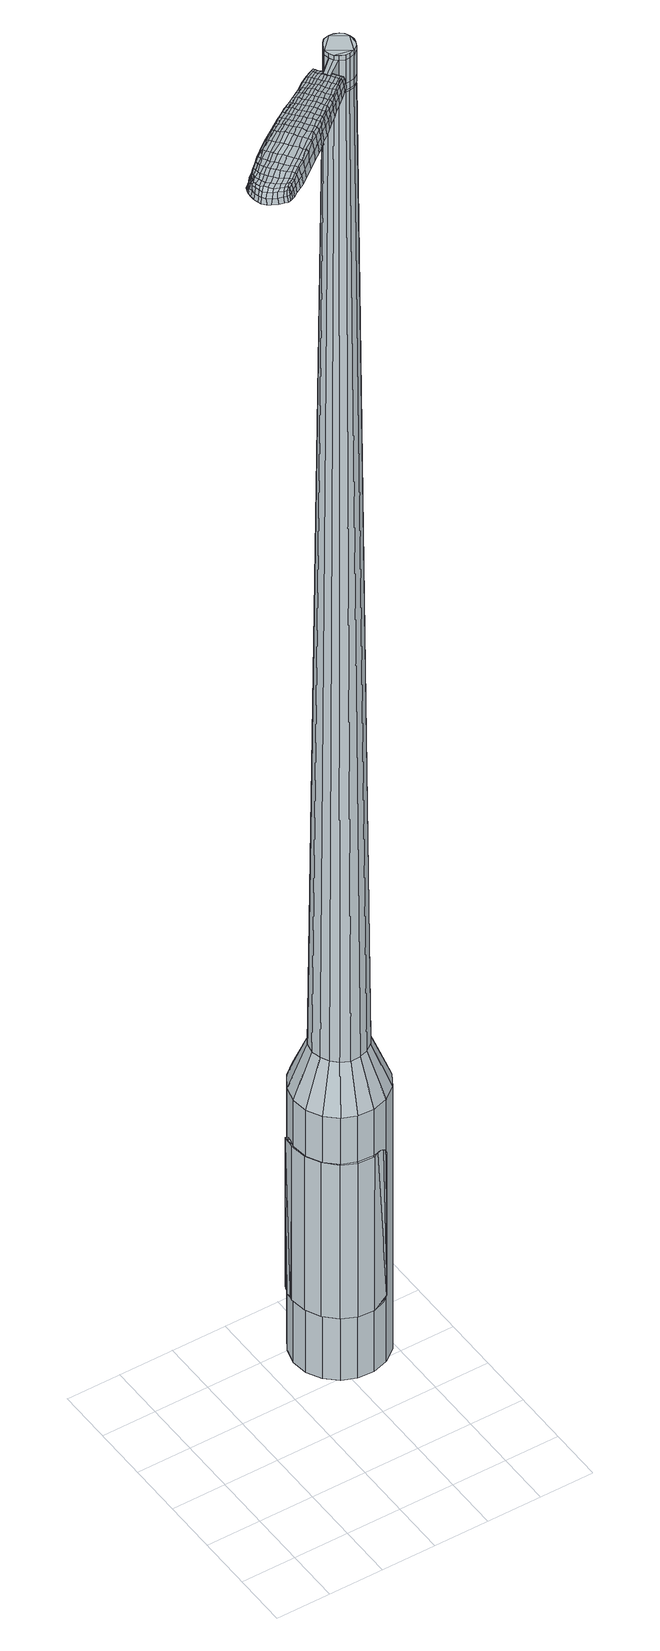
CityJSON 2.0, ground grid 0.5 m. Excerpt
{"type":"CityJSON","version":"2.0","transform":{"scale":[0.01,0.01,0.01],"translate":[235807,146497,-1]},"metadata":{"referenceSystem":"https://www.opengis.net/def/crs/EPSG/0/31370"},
"CityObjects":{
"object1":{"type":"GenericCityObject","attributes":{"cluster":724,"mean_distance_to_centroid":0.0999,"new_centroid_x":235808.65,"new_centroid_y":146498.86,"mean_distance_to_camera":9.65,"H1":9.58,"H2":8.77,"Z_final":115.03,"cluster2":-1,"proj_x":235805.09,"proj_y":146494.18,"id_line":33493,"bearing_l":307.25,"distance":5.88,"orientation":"right","G_obj":217.25},"geometry":[{"type":"MultiSurface","lod":"2","boundaries":[[[0,1,2,3]],[[1,4,5,2]],[[4,6,7,5]],[[6,8,9,7]],[[8,10,11,9]],[[10,12,13,11]],[[12,14,15,13]],[[14,16,17,15]],[[16,18,19,17]],[[18,20,21,19]],[[20,22,23,21]],[[22,24,25,23]],[[24,26,27,25]],[[26,28,29,27]],[[28,30,31,29]],[[30,32,33,31]],[[32,34,35,33]],[[34,0,3,35]],[[36,37,38,39]],[[38,40,41,42]],[[41,43,42]],[[42,44,45,46]],[[45,47,46]],[[46,48,49,50]],[[49,51,50]],[[42,46,50,38]],[[50,52,39,38]],[[53,36,39]],[[2,5,7,35]],[[7,9,11,15]],[[11,13,15]],[[15,17,19,23]],[[19,21,23]],[[23,25,27,31]],[[27,29,31]],[[15,23,31,7]],[[31,33,35,7]],[[3,2,35]],[[1,0,54,55]],[[0,34,56,54]],[[34,32,57,56]],[[32,30,58,57]],[[30,28,59,58]],[[28,26,60,59]],[[26,24,61,60]],[[24,22,62,61]],[[22,20,63,62]],[[20,18,64,63]],[[18,16,65,64]],[[16,14,66,65]],[[14,12,67,66]],[[12,10,68,67]],[[10,8,69,68]],[[8,6,70,69]],[[6,4,71,70]],[[4,1,55,71]],[[55,54,72,73]],[[54,56,74,72]],[[56,57,75,74]],[[57,58,76,75]],[[58,59,77,76]],[[59,60,78,77]],[[60,61,79,78]],[[61,62,80,79]],[[62,63,81,80]],[[63,64,82,81]],[[64,65,83,82]],[[65,66,84,83]],[[66,67,85,84]],[[67,68,86,85]],[[68,69,87,86]],[[69,70,88,87]],[[70,71,89,88]],[[71,55,73,89]],[[72,90,91,73]],[[92,93,90,72]],[[75,94,93,92]],[[76,95,94,75]],[[77,96,95,76]],[[97,98,96,77]],[[99,100,98,97]],[[101,102,100,99]],[[81,103,102,101]],[[82,104,103,81]],[[83,105,104,82]],[[106,107,105,83]],[[85,108,107,106]],[[109,110,108,85]],[[87,111,110,109]],[[112,113,111,87]],[[114,115,113,112]],[[73,91,115,114]],[[116,117,118,119]],[[120,116,119,121]],[[122,120,121,123]],[[124,122,123,125]],[[126,124,125,127]],[[128,126,127,129]],[[130,128,129,131]],[[132,130,131,133]],[[134,132,133,135]],[[136,134,135,137]],[[138,136,137,139]],[[140,138,139,141]],[[142,140,141,143]],[[144,142,143,145]],[[146,144,145,147]],[[148,146,147,149]],[[74,92,72]],[[74,75,92]],[[78,97,77]],[[78,79,99,97]],[[79,80,101,99]],[[80,81,101]],[[84,106,83]],[[84,85,106]],[[86,109,85]],[[86,87,109]],[[88,112,87]],[[88,89,114,112]],[[89,73,114]],[[150,115,91]],[[150,151,113,115]],[[151,111,113]],[[152,110,111]],[[152,108,110]],[[153,107,108]],[[153,105,107]],[[154,102,103]],[[154,155,100,102]],[[155,156,98,100]],[[156,96,98]],[[157,93,94]],[[157,90,93]],[[39,52,148,158]],[[91,90,159,149]],[[53,39,158,117]],[[90,157,118,159]],[[36,53,117,116]],[[157,94,119,118]],[[37,36,116,120]],[[94,95,121,119]],[[38,37,120,122]],[[95,96,123,121]],[[40,38,122,124]],[[96,156,125,123]],[[41,40,124,126]],[[156,155,127,125]],[[43,41,126,128]],[[155,154,129,127]],[[42,43,128,130]],[[154,103,131,129]],[[44,42,130,132]],[[103,104,133,131]],[[45,44,132,134]],[[104,105,135,133]],[[47,45,134,136]],[[105,153,137,135]],[[46,47,136,138]],[[153,108,139,137]],[[48,46,138,140]],[[108,152,141,139]],[[49,48,140,142]],[[152,111,143,141]],[[51,49,142,144]],[[111,151,145,143]],[[50,51,144,146]],[[151,150,147,145]],[[52,50,146,148]],[[150,91,149,147]],[[148,149,160,161]],[[149,159,162,160]],[[159,118,163,162]],[[118,117,164,163]],[[117,158,165,164]],[[158,148,161,165]],[[166,167,168,169]],[[170,166,169,171]],[[166,170,172,173]],[[167,166,173,174]],[[175,176,177,178]],[[179,175,178,180]],[[175,179,181,182]],[[176,175,182,183]],[[184,185,186,187]],[[188,184,187,189]],[[184,188,190,191]],[[185,184,191,192]],[[193,194,195,196]],[[197,193,196,198]],[[193,197,199,200]],[[194,193,200,201]],[[202,203,204,205]],[[206,202,205,207]],[[202,206,208,209]],[[203,202,209,210]],[[211,212,213,214]],[[215,211,214,216]],[[211,215,217,218]],[[212,211,218,219]],[[220,221,222,223]],[[212,220,223,213]],[[220,212,219,224]],[[221,220,224,225]],[[226,227,228,229]],[[221,226,229,222]],[[226,221,225,230]],[[227,226,230,231]],[[232,170,171,233]],[[227,232,233,228]],[[232,227,231,234]],[[170,232,234,172]],[[235,236,237,238]],[[239,235,238,240]],[[235,239,241,242]],[[236,235,242,243]],[[244,245,246,247]],[[236,244,247,237]],[[244,236,243,248]],[[245,244,248,249]],[[250,251,252,253]],[[245,250,253,246]],[[250,245,249,254]],[[251,250,254,255]],[[256,257,258,259]],[[251,256,259,252]],[[256,251,255,260]],[[257,256,260,261]],[[262,167,174,263]],[[257,262,263,258]],[[262,257,261,264]],[[167,262,264,168]],[[265,266,267,268]],[[269,265,268,270]],[[265,269,271,272]],[[266,265,272,273]],[[274,275,276,277]],[[266,274,277,267]],[[274,266,273,278]],[[275,274,278,279]],[[280,281,282,283]],[[275,280,283,276]],[[280,275,279,284]],[[281,280,284,285]],[[286,179,180,287]],[[281,286,287,282]],[[286,281,285,288]],[[179,286,288,181]],[[289,290,291,292]],[[293,289,292,294]],[[289,293,295,296]],[[290,289,296,297]],[[298,299,300,301]],[[290,298,301,291]],[[298,290,297,302]],[[299,298,302,303]],[[304,305,306,307]],[[299,304,307,300]],[[304,299,303,308]],[[305,304,308,309]],[[310,311,312,313]],[[305,310,313,306]],[[310,305,309,314]],[[311,310,314,315]],[[316,176,183,317]],[[311,316,317,312]],[[316,311,315,318]],[[176,316,318,177]],[[319,205,204,320]],[[321,319,320,322]],[[319,321,323,324]],[[205,319,324,207]],[[325,321,322,326]],[[327,325,326,328]],[[325,327,329,330]],[[321,325,330,323]],[[331,327,328,332]],[[333,331,332,334]],[[331,333,335,336]],[[327,331,336,329]],[[337,333,334,338]],[[339,337,338,340]],[[337,339,341,342]],[[333,337,342,335]],[[343,339,340,344]],[[194,343,344,195]],[[343,194,201,345]],[[339,343,345,341]],[[346,347,192,191]],[[348,346,191,190]],[[346,348,349,350]],[[347,346,350,351]],[[352,353,351,350]],[[354,352,350,349]],[[352,354,355,356]],[[353,352,356,357]],[[358,359,357,356]],[[360,358,356,355]],[[358,360,361,362]],[[359,358,362,363]],[[364,365,363,362]],[[366,364,362,361]],[[364,366,199,197]],[[365,364,197,198]],[[367,368,369,370]],[[269,367,370,271]],[[367,269,270,371]],[[368,367,371,372]],[[373,188,189,374]],[[368,373,374,369]],[[373,368,372,375]],[[188,373,375,190]],[[376,377,378,379]],[[215,376,379,217]],[[376,215,216,380]],[[377,376,380,381]],[[382,383,384,385]],[[377,382,385,378]],[[382,377,381,386]],[[383,382,386,387]],[[388,185,192,389]],[[383,388,389,384]],[[388,383,387,390]],[[185,388,390,186]],[[391,392,393,394]],[[173,391,394,174]],[[391,173,172,395]],[[392,391,395,396]],[[397,398,399,400]],[[392,397,400,393]],[[397,392,396,401]],[[398,397,401,402]],[[403,196,195,404]],[[398,403,404,399]],[[403,398,402,405]],[[196,403,405,198]],[[406,407,408,409]],[[178,406,409,180]],[[406,178,177,410]],[[407,406,410,411]],[[412,200,199,413]],[[407,412,413,408]],[[412,407,411,414]],[[200,412,414,201]],[[415,416,417,418]],[[293,415,418,295]],[[415,293,294,419]],[[416,415,419,420]],[[421,206,207,422]],[[416,421,422,417]],[[421,416,420,423]],[[206,421,423,208]],[[424,425,426,427]],[[239,424,427,241]],[[424,239,240,428]],[[425,424,428,429]],[[430,431,432,433]],[[425,430,433,426]],[[430,425,429,434]],[[431,430,434,435]],[[436,203,210,437]],[[431,436,437,432]],[[436,431,435,438]],[[203,436,438,204]],[[439,440,429,428]],[[238,439,428,240]],[[439,238,237,441]],[[440,439,441,442]],[[443,444,435,434]],[[440,443,434,429]],[[443,440,442,445]],[[444,443,445,446]],[[447,320,204,438]],[[444,447,438,435]],[[447,444,446,448]],[[320,447,448,322]],[[449,450,451,452]],[[296,449,452,297]],[[449,296,295,418]],[[450,449,418,417]],[[453,324,323,454]],[[450,453,454,451]],[[453,450,417,422]],[[324,453,422,207]],[[455,456,442,441]],[[247,455,441,237]],[[455,247,246,457]],[[456,455,457,458]],[[459,460,446,445]],[[456,459,445,442]],[[459,456,458,461]],[[460,459,461,462]],[[463,326,322,448]],[[460,463,448,446]],[[463,460,462,464]],[[326,463,464,328]],[[465,466,467,468]],[[302,465,468,303]],[[465,302,297,452]],[[466,465,452,451]],[[469,330,329,470]],[[466,469,470,467]],[[469,466,451,454]],[[330,469,454,323]],[[471,472,458,457]],[[253,471,457,246]],[[471,253,252,473]],[[472,471,473,474]],[[475,476,462,461]],[[472,475,461,458]],[[475,472,474,477]],[[476,475,477,478]],[[479,332,328,464]],[[476,479,464,462]],[[479,476,478,480]],[[332,479,480,334]],[[481,482,483,484]],[[308,481,484,309]],[[481,308,303,468]],[[482,481,468,467]],[[485,336,335,486]],[[482,485,486,483]],[[485,482,467,470]],[[336,485,470,329]],[[487,488,474,473]],[[259,487,473,252]],[[487,259,258,489]],[[488,487,489,490]],[[491,492,478,477]],[[488,491,477,474]],[[491,488,490,493]],[[492,491,493,494]],[[495,338,334,480]],[[492,495,480,478]],[[495,492,494,496]],[[338,495,496,340]],[[497,498,499,500]],[[314,497,500,315]],[[497,314,309,484]],[[498,497,484,483]],[[501,342,341,502]],[[498,501,502,499]],[[501,498,483,486]],[[342,501,486,335]],[[503,504,490,489]],[[263,503,489,258]],[[503,263,174,394]],[[504,503,394,393]],[[505,506,494,493]],[[504,505,493,490]],[[505,504,393,400]],[[506,505,400,399]],[[507,344,340,496]],[[506,507,496,494]],[[507,506,399,404]],[[344,507,404,195]],[[508,509,411,410]],[[318,508,410,177]],[[508,318,315,500]],[[509,508,500,499]],[[510,345,201,414]],[[509,510,414,411]],[[510,509,499,502]],[[345,510,502,341]],[[511,512,372,371]],[[268,511,371,270]],[[511,268,267,513]],[[512,511,513,514]],[[515,348,190,375]],[[512,515,375,372]],[[515,512,514,516]],[[348,515,516,349]],[[517,518,519,520]],[[218,517,520,219]],[[517,218,217,379]],[[518,517,379,378]],[[521,522,523,524]],[[518,521,524,519]],[[521,518,378,385]],[[522,521,385,384]],[[525,347,351,526]],[[522,525,526,523]],[[525,522,384,389]],[[347,525,389,192]],[[527,528,514,513]],[[277,527,513,267]],[[527,277,276,529]],[[528,527,529,530]],[[531,354,349,516]],[[528,531,516,514]],[[531,528,530,532]],[[354,531,532,355]],[[533,534,535,536]],[[224,533,536,225]],[[533,224,219,520]],[[534,533,520,519]],[[537,538,539,540]],[[534,537,540,535]],[[537,534,519,524]],[[538,537,524,523]],[[541,353,357,542]],[[538,541,542,539]],[[541,538,523,526]],[[353,541,526,351]],[[543,544,530,529]],[[283,543,529,276]],[[543,283,282,545]],[[544,543,545,546]],[[547,360,355,532]],[[544,547,532,530]],[[547,544,546,548]],[[360,547,548,361]],[[549,550,551,552]],[[230,549,552,231]],[[549,230,225,536]],[[550,549,536,535]],[[553,554,555,556]],[[550,553,556,551]],[[553,550,535,540]],[[554,553,540,539]],[[557,359,363,558]],[[554,557,558,555]],[[557,554,539,542]],[[359,557,542,357]],[[559,560,546,545]],[[287,559,545,282]],[[559,287,180,409]],[[560,559,409,408]],[[561,366,361,548]],[[560,561,548,546]],[[561,560,408,413]],[[366,561,413,199]],[[562,563,396,395]],[[234,562,395,172]],[[562,234,231,552]],[[563,562,552,551]],[[564,565,402,401]],[[563,564,401,396]],[[564,563,551,556]],[[565,564,556,555]],[[566,365,198,405]],[[565,566,405,402]],[[566,565,555,558]],[[365,566,558,363]],[[567,568,569,570]],[[570,569,571,572]],[[573,571,569,574]],[[574,569,568,575]],[[576,577,578,579]],[[579,578,580,581]],[[582,580,578,583]],[[583,578,577,584]],[[585,586,587,588]],[[588,587,589,590]],[[591,589,587,592]],[[592,587,586,593]],[[594,595,596,597]],[[597,596,598,599]],[[600,598,596,601]],[[601,596,595,602]],[[603,604,605,606]],[[606,605,607,608]],[[609,607,605,610]],[[610,605,604,611]],[[612,613,614,615]],[[615,614,616,617]],[[618,616,614,619]],[[619,614,613,620]],[[621,622,623,624]],[[624,623,613,612]],[[620,613,623,625]],[[625,623,622,626]],[[627,628,629,630]],[[630,629,622,621]],[[626,622,629,631]],[[631,629,628,632]],[[572,571,633,634]],[[634,633,628,627]],[[632,628,633,635]],[[635,633,571,573]],[[636,637,638,639]],[[639,638,640,641]],[[642,640,638,643]],[[643,638,637,644]],[[645,646,647,648]],[[648,647,637,636]],[[644,637,647,649]],[[649,647,646,650]],[[651,652,653,654]],[[654,653,646,645]],[[650,646,653,655]],[[655,653,652,656]],[[657,658,659,660]],[[660,659,652,651]],[[656,652,659,661]],[[661,659,658,662]],[[575,568,663,664]],[[664,663,658,657]],[[662,658,663,665]],[[665,663,568,567]],[[666,667,668,669]],[[669,668,670,671]],[[672,670,668,673]],[[673,668,667,674]],[[675,676,677,678]],[[678,677,667,666]],[[674,667,677,679]],[[679,677,676,680]],[[681,682,683,684]],[[684,683,676,675]],[[680,676,683,685]],[[685,683,682,686]],[[581,580,687,688]],[[688,687,682,681]],[[686,682,687,689]],[[689,687,580,582]],[[690,691,692,693]],[[693,692,694,695]],[[696,694,692,697]],[[697,692,691,698]],[[699,700,701,702]],[[702,701,691,690]],[[698,691,701,703]],[[703,701,700,704]],[[705,706,707,708]],[[708,707,700,699]],[[704,700,707,709]],[[709,707,706,710]],[[711,712,713,714]],[[714,713,706,705]],[[710,706,713,715]],[[715,713,712,716]],[[584,577,717,718]],[[718,717,712,711]],[[716,712,717,719]],[[719,717,577,576]],[[603,606,720,721]],[[721,720,722,723]],[[724,722,720,725]],[[725,720,606,608]],[[723,722,726,727]],[[727,726,728,729]],[[730,728,726,731]],[[731,726,722,724]],[[729,728,732,733]],[[733,732,734,735]],[[736,734,732,737]],[[737,732,728,730]],[[735,734,738,739]],[[739,738,740,741]],[[742,740,738,743]],[[743,738,734,736]],[[741,740,744,745]],[[745,744,595,594]],[[602,595,744,746]],[[746,744,740,742]],[[593,747,748,592]],[[592,748,749,591]],[[750,749,748,751]],[[751,748,747,752]],[[752,753,754,751]],[[751,754,755,750]],[[756,755,754,757]],[[757,754,753,758]],[[758,759,760,757]],[[757,760,761,756]],[[762,761,760,763]],[[763,760,759,764]],[[764,765,766,763]],[[763,766,767,762]],[[600,767,766,598]],[[598,766,765,599]],[[768,769,770,771]],[[771,770,670,672]],[[671,670,770,772]],[[772,770,769,773]],[[590,589,774,775]],[[775,774,769,768]],[[773,769,774,776]],[[776,774,589,591]],[[777,778,779,780]],[[780,779,616,618]],[[617,616,779,781]],[[781,779,778,782]],[[783,784,785,786]],[[786,785,778,777]],[[782,778,785,787]],[[787,785,784,788]],[[593,586,789,790]],[[790,789,784,783]],[[788,784,789,791]],[[791,789,586,585]],[[792,793,794,795]],[[795,794,574,575]],[[573,574,794,796]],[[796,794,793,797]],[[798,799,800,801]],[[801,800,793,792]],[[797,793,800,802]],[[802,800,799,803]],[[594,597,804,805]],[[805,804,799,798]],[[803,799,804,806]],[[806,804,597,599]],[[807,808,809,810]],[[810,809,579,581]],[[576,579,809,811]],[[811,809,808,812]],[[600,601,813,814]],[[814,813,808,807]],[[812,808,813,815]],[[815,813,601,602]],[[816,817,694,696]],[[695,694,817,818]],[[818,817,819]],[[608,607,820,821]],[[821,820,817,816]],[[819,817,820,822]],[[822,820,607,609]],[[823,824,825,642]],[[825,640,642]],[[641,640,825,826]],[[826,825,824,827]],[[828,829,830,831]],[[831,830,824,823]],[[827,824,830,832]],[[832,830,829,833]],[[611,604,834,835]],[[835,834,829,828]],[[833,829,834,836]],[[836,834,604,603]],[[827,837,838,826]],[[826,838,639,641]],[[636,639,838,839]],[[839,838,837,840]],[[833,841,842,832]],[[832,842,837,827]],[[840,837,842,843]],[[843,842,841,844]],[[603,721,845,836]],[[836,845,841,833]],[[844,841,845,846]],[[846,845,721,723]],[[847,848,849,850]],[[850,849,697,698]],[[696,697,849,816]],[[849,848,816]],[[724,725,851,852]],[[852,851,848,847]],[[816,848,851,821]],[[821,851,725,608]],[[840,853,839]],[[839,853,648,636]],[[645,648,853,854]],[[854,853,855]],[[844,856,857,843]],[[843,857,853,840]],[[855,853,857,858]],[[858,857,856,859]],[[723,727,860,846]],[[846,860,856,844]],[[859,856,860,861]],[[861,860,727,729]],[[862,863,864,865]],[[865,864,703,704]],[[698,703,864,850]],[[850,864,863,847]],[[730,731,866,867]],[[867,866,863,862]],[[847,863,866,852]],[[852,866,731,724]],[[855,868,869,854]],[[854,869,654,645]],[[651,654,869,870]],[[870,869,868,871]],[[859,872,873,858]],[[858,873,868,855]],[[871,868,873,874]],[[874,873,872,875]],[[729,733,876,861]],[[861,876,872,859]],[[875,872,876,877]],[[877,876,733,735]],[[878,879,880,881]],[[881,880,709,710]],[[704,709,880,865]],[[865,880,879,862]],[[736,737,882,883]],[[883,882,879,878]],[[862,879,882,867]],[[867,882,737,730]],[[871,884,885,870]],[[870,885,660,651]],[[657,660,885,886]],[[886,885,884,887]],[[875,888,889,874]],[[874,889,884,871]],[[887,884,889,890]],[[890,889,888,891]],[[735,739,892,877]],[[877,892,888,875]],[[891,888,892,893]],[[893,892,739,741]],[[894,895,896,897]],[[897,896,715,716]],[[710,715,896,881]],[[881,896,895,878]],[[742,743,898,899]],[[899,898,895,894]],[[878,895,898,883]],[[883,898,743,736]],[[887,900,901,886]],[[886,901,664,657]],[[575,664,901,795]],[[795,901,900,792]],[[891,902,903,890]],[[890,903,900,887]],[[792,900,903,801]],[[801,903,902,798]],[[741,745,904,893]],[[893,904,902,891]],[[798,902,904,805]],[[805,904,745,594]],[[812,905,906,811]],[[811,906,719,576]],[[716,719,906,897]],[[897,906,905,894]],[[602,746,907,815]],[[815,907,905,812]],[[894,905,907,899]],[[899,907,746,742]],[[773,908,909,772]],[[772,909,669,671]],[[666,669,909,910]],[[910,909,908,911]],[[591,749,912,776]],[[776,912,908,773]],[[911,908,912,913]],[[913,912,749,750]],[[914,915,916,917]],[[917,916,619,620]],[[618,619,916,780]],[[780,916,915,777]],[[918,919,920,921]],[[921,920,915,914]],[[777,915,920,786]],[[786,920,919,783]],[[752,747,922,923]],[[923,922,919,918]],[[783,919,922,790]],[[790,922,747,593]],[[911,924,925,910]],[[910,925,678,666]],[[675,678,925,926]],[[926,925,924,927]],[[750,755,928,913]],[[913,928,924,911]],[[927,924,928,929]],[[929,928,755,756]],[[930,931,932,933]],[[933,932,625,626]],[[620,625,932,917]],[[917,932,931,914]],[[934,935,936,937]],[[937,936,931,930]],[[914,931,936,921]],[[921,936,935,918]],[[758,753,938,939]],[[939,938,935,934]],[[918,935,938,923]],[[923,938,753,752]],[[927,940,941,926]],[[926,941,684,675]],[[681,684,941,942]],[[942,941,940,943]],[[756,761,944,929]],[[929,944,940,927]],[[943,940,944,945]],[[945,944,761,762]],[[946,947,948,949]],[[949,948,631,632]],[[626,631,948,933]],[[933,948,947,930]],[[950,951,952,953]],[[953,952,947,946]],[[930,947,952,937]],[[937,952,951,934]],[[764,759,954,955]],[[955,954,951,950]],[[934,951,954,939]],[[939,954,759,758]],[[943,956,957,942]],[[942,957,688,681]],[[581,688,957,810]],[[810,957,956,807]],[[762,767,958,945]],[[945,958,956,943]],[[807,956,958,814]],[[814,958,767,600]],[[797,959,960,796]],[[796,960,635,573]],[[632,635,960,949]],[[949,960,959,946]],[[803,961,962,802]],[[802,962,959,797]],[[946,959,962,953]],[[953,962,961,950]],[[599,765,963,806]],[[806,963,961,803]],[[950,961,963,955]],[[955,963,765,764]],[[567,570,169,168]],[[570,572,171,169]],[[582,583,182,181]],[[583,584,183,182]],[[585,588,187,186]],[[588,590,189,187]],[[609,610,209,208]],[[610,611,210,209]],[[612,615,214,213]],[[615,617,216,214]],[[621,624,223,222]],[[624,612,213,223]],[[627,630,229,228]],[[630,621,222,229]],[[572,634,233,171]],[[634,627,228,233]],[[642,643,242,241]],[[643,644,243,242]],[[644,649,248,243]],[[649,650,249,248]],[[650,655,254,249]],[[655,656,255,254]],[[656,661,260,255]],[[661,662,261,260]],[[662,665,264,261]],[[665,567,168,264]],[[672,673,272,271]],[[673,674,273,272]],[[674,679,278,273]],[[679,680,279,278]],[[680,685,284,279]],[[685,686,285,284]],[[686,689,288,285]],[[689,582,181,288]],[[690,693,292,291]],[[693,695,294,292]],[[699,702,301,300]],[[702,690,291,301]],[[705,708,307,306]],[[708,699,300,307]],[[711,714,313,312]],[[714,705,306,313]],[[584,718,317,183]],[[718,711,312,317]],[[768,771,370,369]],[[771,672,271,370]],[[590,775,374,189]],[[775,768,369,374]],[[617,781,380,216]],[[781,782,381,380]],[[782,787,386,381]],[[787,788,387,386]],[[788,791,390,387]],[[791,585,186,390]],[[695,818,419,294]],[[818,819,420,419]],[[819,822,423,420]],[[822,609,208,423]],[[823,642,427,426]],[[642,241,427]],[[828,831,433,432]],[[831,823,426,433]],[[611,835,437,210]],[[835,828,432,437]],[[964,965,966,967]],[[968,969,967,966]],[[970,971,972,973]],[[974,975,976,977]],[[965,978,979,966]],[[980,968,966,979]],[[981,970,973,982]],[[983,984,975,974]],[[978,985,986,979]],[[986,987,980,979]],[[988,981,982,989]],[[990,984,983,991]],[[985,992,993,986]],[[993,994,987,986]],[[995,988,989,996]],[[997,990,991,998]],[[999,1000,1001,1002]],[[1003,1004,1000,999]],[[1003,1005,1006,1004]],[[1005,1007,1008,1006]],[[1009,1010,1011,1012]],[[1013,1014,1010,1009]],[[1015,1016,1014,1013]],[[1017,1018,1016,1015]],[[1012,1001,1000,1009]],[[1009,1000,1004,1013]],[[1004,1006,1015,1013]],[[1006,1008,1017,1015]],[[973,972,969,968]],[[982,973,968,980]],[[987,989,982,980]],[[994,996,989,987]],[[974,977,971,970]],[[983,974,970,981]],[[991,983,981,988]],[[998,991,988,995]],[[975,999,1002,976]],[[984,1003,999,975]],[[1005,1003,984,990]],[[1007,1005,990,997]],[[1019,1020,1021,1022]],[[1021,1023,1024,1025]],[[1021,1025,1026,1027]],[[1021,1027,1022]],[[1028,1019,1022,1029]],[[1030,1029,1022,1031]],[[1032,1031,1022]],[[1033,1021,1020,1034]],[[1035,1033,1034,1036]],[[1037,1035,1036,1038]],[[1039,1037,1038,1040]],[[1041,1039,1040,1042]],[[1042,1043,1044,1045]],[[1042,1045,1046,1047]],[[1042,1047,1048,1049]],[[1048,1050,1051,1052]],[[1048,1052,1053,1054]],[[1048,1054,1049]],[[1042,1049,1041]],[[1055,1056,1020,1019]],[[1057,1058,1023,1021]],[[1059,1060,1032,1022]],[[1056,1061,1034,1020]],[[1062,1057,1021,1033]],[[1061,1063,1036,1034]],[[1064,1062,1033,1035]],[[1063,1065,1038,1036]],[[1066,1064,1035,1037]],[[1065,1067,1040,1038]],[[1068,1066,1037,1039]],[[1067,1069,1042,1040]],[[1070,1068,1039,1041]],[[1069,1071,1043,1042]],[[1072,1073,1050,1048]],[[1074,1070,1041,1049]],[[1044,1043,1071,1075]],[[1045,1044,1075,1076]],[[1046,1045,1076,1077]],[[1047,1046,1077,1078]],[[1048,1047,1078,1072]],[[1079,1055,1019,1028]],[[1080,1079,1028,1029]],[[1081,1080,1029,1030]],[[1082,1081,1030,1031]],[[1060,1082,1031,1032]],[[1024,1023,1058,1083]],[[1051,1050,1073,1084]],[[1025,1024,1083,1085]],[[1026,1025,1085,1086]],[[1027,1026,1086,1087]],[[1022,1027,1087,1059]],[[1052,1051,1084,1088]],[[1053,1052,1088,1089]],[[1054,1053,1089,1090]],[[1049,1054,1090,1074]]]}]}
},
"vertices":[
[131,158,384],[124,171,384],[124,171,96],[131,158,96],[122,186,384],[122,186,96],[126,200,384],[126,200,96],[134,213,384],[134,213,96],[145,222,384],[145,222,96],[159,226,384],[159,226,96],[174,225,384],[174,225,96],[188,220,384],[188,220,96],[198,210,384],[198,210,96],[205,196,384],[205,196,96],[207,182,384],[207,182,96],[204,168,384],[204,168,96],[196,155,384],[196,155,96],[184,146,384],[184,146,96],[170,142,384],[170,142,96],[155,143,384],[155,143,96],[142,148,384],[142,148,96],[162,171,1524],[166,171,1524],[171,172,1524],[154,176,1524],[175,175,1524],[177,179,1524],[177,188,1524],[178,183,1524],[175,192,1524],[172,195,1524],[163,197,1524],[168,197,1524],[158,196,1524],[155,193,1524],[151,185,1524],[152,189,1524],[152,180,1524],[157,173,1524],[145,169,429],[141,176,429],[151,163,429],[159,159,429],[168,159,429],[176,162,429],[183,167,429],[188,174,429],[190,183,429],[189,191,429],[185,199,429],[178,205,429],[170,208,429],[161,209,429],[153,206,429],[146,201,429],[141,194,429],[139,185,429],[154,176,1483],[152,180,1483],[157,173,1483],[162,171,1483],[166,171,1483],[171,172,1483],[175,175,1483],[177,179,1483],[178,183,1483],[177,188,1483],[175,192,1483],[172,195,1483],[168,197,1483],[163,197,1483],[158,196,1483],[155,193,1483],[152,189,1483],[151,185,1483],[154,176,1485],[152,180,1485],[158,173,1483],[158,173,1485],[162,171,1485],[166,171,1485],[171,172,1485],[174,175,1483],[174,175,1485],[176,179,1483],[176,179,1485],[177,183,1483],[177,183,1485],[177,188,1485],[175,192,1485],[172,195,1485],[167,196,1483],[167,196,1485],[163,197,1485],[159,195,1483],[159,195,1485],[155,193,1485],[153,189,1483],[153,189,1485],[152,185,1483],[152,185,1485],[162,171,1519],[157,173,1519],[157,173,1493],[162,171,1493],[166,171,1519],[166,171,1493],[171,172,1519],[171,172,1493],[175,175,1519],[175,175,1493],[177,179,1519],[177,179,1493],[178,183,1519],[178,183,1493],[177,188,1519],[177,188,1493],[175,192,1519],[175,192,1493],[172,195,1519],[172,195,1493],[168,197,1519],[168,197,1493],[163,197,1519],[163,197,1493],[158,196,1519],[158,196,1493],[155,193,1519],[155,193,1493],[152,189,1519],[152,189,1493],[151,185,1519],[151,185,1493],[152,180,1519],[152,180,1493],[151,185,1485],[152,189,1485],[158,196,1485],[168,197,1485],[178,183,1485],[177,179,1485],[175,175,1485],[157,173,1485],[154,176,1519],[154,176,1493],[137,167,1513],[137,167,1518],[139,164,1513],[141,162,1513],[141,162,1518],[139,164,1518],[68,135,1519],[74,139,1518],[72,140,1509],[66,136,1510],[61,130,1519],[59,131,1510],[63,130,1526],[70,135,1525],[76,139,1525],[91,104,1519],[97,109,1518],[97,111,1525],[91,106,1525],[85,99,1519],[84,101,1526],[84,97,1510],[91,102,1510],[97,107,1509],[22,74,1519],[20,77,1519],[19,76,1513],[22,73,1513],[26,71,1519],[25,71,1513],[27,72,1524],[24,75,1524],[21,78,1524],[81,119,1530],[87,123,1529],[85,126,1529],[79,121,1530],[74,113,1531],[72,116,1531],[76,110,1530],[84,116,1530],[89,120,1529],[145,168,1512],[144,170,1512],[143,169,1517],[144,167,1517],[147,165,1512],[146,165,1517],[147,165,1506],[145,167,1506],[143,170,1506],[22,98,1519],[24,101,1519],[23,101,1512],[20,99,1512],[20,96,1518],[19,97,1512],[21,96,1522],[23,97,1523],[25,100,1524],[28,104,1519],[32,108,1519],[30,108,1512],[26,104,1512],[29,103,1524],[33,107,1525],[37,111,1519],[43,116,1519],[41,117,1511],[35,112,1511],[38,111,1526],[44,116,1526],[52,123,1519],[50,124,1510],[53,123,1526],[129,176,1513],[123,172,1513],[124,172,1518],[131,176,1517],[134,179,1512],[134,178,1516],[133,180,1506],[128,177,1507],[122,173,1507],[117,168,1514],[111,164,1515],[112,163,1520],[118,168,1519],[115,168,1507],[109,164,1507],[104,160,1515],[98,156,1516],[100,155,1522],[106,159,1521],[103,160,1508],[96,156,1508],[92,151,1517],[86,147,1517],[88,147,1524],[94,151,1523],[90,152,1508],[84,148,1509],[80,143,1518],[82,143,1524],[78,144,1509],[43,69,1519],[46,71,1519],[45,72,1524],[42,70,1523],[41,68,1518],[41,69,1522],[41,67,1512],[43,68,1512],[46,69,1512],[50,74,1519],[55,77,1519],[54,78,1525],[50,75,1524],[50,72,1512],[55,75,1512],[60,80,1519],[66,85,1519],[66,86,1526],[59,82,1526],[60,78,1511],[66,83,1511],[75,92,1519],[75,93,1526],[75,90,1510],[148,152,1513],[142,147,1513],[142,146,1507],[148,151,1507],[152,156,1512],[152,155,1506],[151,156,1516],[148,154,1517],[142,149,1518],[136,142,1514],[131,138,1515],[130,136,1507],[136,141,1507],[136,144,1519],[130,139,1520],[125,133,1515],[119,128,1516],[119,126,1508],[125,131,1508],[125,134,1521],[119,129,1522],[114,123,1517],[108,118,1517],[108,116,1509],[113,121,1508],[113,125,1523],[108,120,1524],[102,114,1518],[102,112,1509],[102,115,1524],[140,164,1519],[139,166,1519],[134,159,1520],[133,161,1520],[136,157,1520],[142,162,1519],[128,155,1522],[127,157,1522],[122,150,1523],[121,153,1523],[124,148,1523],[130,152,1521],[116,146,1524],[115,148,1524],[111,141,1525],[109,144,1525],[113,139,1525],[118,143,1524],[105,137,1526],[103,139,1526],[99,132,1527],[97,135,1527],[101,130,1527],[107,134,1526],[93,128,1528],[91,130,1528],[95,125,1528],[26,77,1527],[24,80,1527],[29,74,1526],[33,77,1527],[30,79,1528],[27,82,1528],[35,83,1529],[32,86,1529],[38,80,1528],[43,85,1530],[41,88,1530],[38,91,1530],[46,92,1531],[44,95,1531],[49,89,1530],[56,95,1531],[54,98,1531],[51,101,1531],[64,105,1531],[62,108,1531],[66,102,1531],[38,68,1518],[35,68,1519],[35,67,1513],[38,66,1513],[39,69,1523],[36,69,1523],[30,69,1519],[30,68,1513],[31,71,1524],[19,94,1518],[18,92,1518],[20,92,1523],[21,94,1523],[18,95,1513],[17,92,1513],[18,88,1519],[18,84,1519],[19,85,1524],[19,89,1523],[17,88,1513],[17,84,1513],[19,80,1519],[20,81,1524],[18,80,1513],[71,133,1528],[72,132,1528],[78,136,1528],[77,138,1527],[64,128,1528],[65,127,1529],[74,129,1529],[75,127,1530],[81,131,1529],[80,134,1528],[66,124,1529],[68,122,1530],[77,124,1530],[83,128,1529],[70,119,1531],[90,108,1528],[89,109,1529],[82,104,1529],[84,102,1528],[96,112,1527],[95,114,1528],[86,112,1529],[79,107,1530],[92,117,1528],[153,158,1512],[151,160,1512],[150,159,1517],[151,158,1517],[152,157,1506],[151,159,1506],[149,163,1512],[148,162,1517],[149,162,1506],[137,180,1512],[138,178,1512],[136,178,1506],[135,180,1506],[136,178,1517],[137,177,1517],[139,176,1512],[141,174,1512],[140,174,1506],[138,176,1506],[138,175,1517],[140,173,1517],[142,172,1512],[141,172,1506],[141,171,1517],[132,175,1519],[133,174,1519],[125,171,1520],[126,170,1520],[134,172,1519],[135,170,1519],[128,168,1520],[129,166,1520],[137,168,1519],[131,164,1520],[147,155,1519],[146,156,1519],[140,151,1520],[141,150,1520],[144,159,1519],[138,154,1520],[119,167,1521],[120,165,1521],[113,162,1522],[114,161,1522],[122,163,1521],[123,161,1521],[116,159,1522],[117,157,1523],[125,159,1522],[119,155,1523],[136,145,1521],[134,147,1521],[129,142,1522],[130,140,1522],[132,149,1521],[126,145,1522],[107,158,1523],[108,157,1523],[101,154,1524],[102,153,1524],[110,155,1523],[111,153,1524],[104,151,1525],[105,148,1525],[113,150,1524],[107,146,1525],[124,136,1523],[123,137,1523],[117,133,1524],[118,131,1524],[121,140,1524],[115,135,1525],[95,150,1525],[96,148,1525],[89,146,1526],[90,144,1526],[98,146,1526],[99,144,1526],[92,142,1527],[93,140,1527],[101,142,1526],[95,137,1527],[113,126,1525],[111,128,1525],[106,123,1526],[107,121,1526],[109,131,1526],[103,126,1527],[83,142,1527],[84,140,1527],[86,138,1527],[87,135,1528],[89,133,1528],[102,117,1527],[100,119,1527],[98,122,1528],[41,71,1525],[38,71,1525],[44,73,1526],[41,73,1526],[34,72,1526],[37,75,1527],[23,96,1525],[22,93,1525],[25,96,1526],[25,98,1525],[21,90,1525],[21,87,1526],[25,89,1527],[24,93,1526],[22,83,1526],[26,86,1527],[48,75,1526],[46,76,1527],[53,79,1527],[51,80,1528],[42,78,1528],[47,82,1529],[29,102,1526],[29,99,1527],[34,103,1528],[34,106,1527],[29,96,1527],[29,93,1528],[35,97,1529],[34,101,1528],[31,90,1528],[36,94,1530],[58,82,1528],[56,84,1529],[65,87,1528],[63,89,1529],[53,86,1529],[60,91,1530],[38,109,1528],[39,107,1528],[45,113,1529],[45,114,1528],[39,105,1529],[41,101,1530],[48,107,1530],[46,110,1530],[42,98,1530],[49,104,1531],[74,95,1529],[72,96,1529],[70,99,1530],[54,121,1528],[55,120,1529],[56,117,1530],[58,114,1530],[60,111,1531],[73,138,1509],[75,138,1518],[69,134,1518],[67,134,1509],[62,129,1519],[60,129,1510],[64,128,1525],[71,133,1525],[77,137,1525],[95,112,1525],[96,110,1518],[90,106,1518],[90,108,1525],[83,100,1519],[83,102,1525],[83,98,1510],[90,104,1509],[95,108,1509],[21,78,1513],[22,78,1519],[24,75,1519],[23,75,1513],[27,73,1519],[26,73,1513],[28,74,1524],[25,76,1524],[23,79,1524],[85,126,1528],[87,123,1528],[81,119,1529],[79,121,1529],[74,113,1529],[72,116,1529],[76,110,1529],[83,116,1529],[89,120,1528],[141,168,1516],[142,169,1512],[144,166,1512],[143,166,1516],[145,164,1512],[145,164,1516],[145,163,1506],[143,166,1506],[141,168,1506],[24,100,1512],[26,99,1519],[24,97,1518],[22,98,1512],[22,95,1518],[21,96,1512],[23,95,1522],[24,96,1523],[27,98,1523],[32,107,1512],[33,106,1519],[29,102,1519],[27,103,1512],[30,102,1524],[35,106,1525],[42,115,1511],[44,115,1519],[38,110,1519],[36,110,1511],[39,109,1525],[45,114,1526],[53,122,1519],[51,122,1510],[55,121,1526],[125,170,1518],[124,171,1513],[130,175,1513],[131,174,1517],[135,177,1512],[135,176,1515],[134,178,1506],[129,175,1506],[123,171,1507],[113,162,1520],[112,162,1514],[118,166,1514],[119,166,1519],[116,167,1507],[110,163,1507],[101,153,1522],[99,154,1516],[105,158,1515],[107,157,1521],[104,158,1508],[98,154,1508],[89,145,1523],[87,146,1517],[93,150,1516],[95,149,1522],[91,150,1508],[85,146,1508],[81,142,1517],[83,141,1524],[79,142,1509],[44,74,1523],[45,73,1519],[42,71,1518],[42,72,1523],[40,70,1518],[40,71,1522],[40,69,1512],[42,70,1512],[45,71,1512],[53,80,1525],[54,78,1519],[49,75,1519],[49,77,1524],[49,74,1512],[54,77,1512],[65,88,1526],[65,86,1519],[59,82,1519],[58,83,1525],[59,80,1511],[65,84,1511],[74,93,1519],[74,95,1526],[74,91,1510],[141,147,1507],[141,149,1513],[146,154,1513],[146,152,1506],[150,157,1512],[150,156,1506],[149,157,1515],[146,155,1517],[140,150,1518],[129,137,1507],[129,139,1514],[135,144,1514],[135,142,1507],[135,145,1519],[129,140,1520],[118,127,1508],[118,129,1516],[124,134,1515],[123,132,1508],[123,136,1521],[118,131,1522],[107,118,1508],[107,120,1517],[112,124,1516],[112,123,1508],[112,126,1522],[106,121,1523],[101,115,1517],[101,113,1509],[101,117,1524],[139,163,1518],[138,165,1518],[134,159,1519],[132,161,1519],[135,157,1519],[141,161,1518],[128,155,1520],[126,157,1520],[122,150,1521],[120,152,1521],[124,148,1521],[130,152,1520],[116,145,1523],[114,148,1523],[110,141,1524],[108,143,1524],[112,138,1524],[118,143,1523],[104,136,1525],[102,139,1525],[98,132,1526],[97,134,1526],[100,129,1526],[106,134,1525],[93,128,1527],[91,130,1527],[95,125,1527],[25,80,1526],[27,78,1526],[30,75,1525],[33,78,1526],[30,80,1526],[28,83,1526],[33,87,1528],[35,84,1528],[38,81,1527],[44,85,1528],[41,88,1529],[39,91,1529],[44,95,1530],[47,92,1530],[49,90,1529],[56,95,1530],[54,98,1530],[52,101,1530],[62,108,1530],[64,105,1530],[66,103,1530],[36,69,1513],[36,70,1518],[38,70,1518],[39,69,1512],[39,71,1523],[36,71,1523],[31,71,1519],[31,70,1513],[32,72,1523],[22,92,1523],[21,91,1518],[21,94,1518],[23,94,1523],[20,94,1512],[19,92,1512],[21,85,1523],[20,84,1519],[20,88,1519],[21,89,1523],[19,88,1513],[19,84,1513],[21,81,1519],[22,82,1524],[20,81,1513],[78,135,1527],[72,131,1527],[72,132,1527],[77,136,1526],[65,127,1527],[65,126,1528],[81,131,1528],[75,126,1528],[74,129,1528],[80,133,1527],[67,124,1528],[68,121,1529],[77,124,1529],[83,128,1528],[70,118,1529],[82,104,1528],[88,110,1527],[89,108,1527],[83,103,1527],[95,113,1526],[94,114,1527],[86,113,1528],[79,107,1528],[91,117,1527],[149,158,1516],[150,158,1512],[150,157,1506],[149,157,1506],[148,161,1512],[147,161,1516],[147,160,1506],[135,177,1506],[136,177,1512],[135,178,1512],[135,177,1516],[135,176,1516],[138,173,1506],[139,173,1512],[137,175,1512],[136,175,1506],[137,174,1516],[138,172,1516],[140,171,1512],[140,170,1506],[140,170,1516],[132,173,1518],[132,174,1518],[126,170,1519],[126,169,1519],[135,169,1518],[133,171,1518],[127,167,1519],[129,165,1519],[136,167,1518],[131,163,1519],[140,151,1519],[145,156,1518],[146,155,1518],[140,150,1519],[143,158,1518],[138,154,1519],[120,165,1520],[113,161,1521],[114,161,1521],[123,161,1520],[121,163,1520],[115,159,1521],[117,156,1521],[125,159,1520],[119,154,1521],[128,142,1521],[134,147,1520],[134,146,1520],[129,141,1521],[132,149,1520],[126,145,1521],[108,156,1522],[107,157,1522],[101,153,1523],[102,152,1523],[111,152,1522],[109,154,1522],[103,150,1523],[105,148,1524],[113,150,1523],[107,145,1524],[116,132,1523],[122,137,1522],[123,136,1522],[117,131,1523],[120,140,1522],[114,135,1523],[96,148,1524],[95,149,1524],[89,144,1525],[90,144,1525],[99,143,1525],[97,146,1524],[91,141,1525],[93,139,1526],[101,141,1525],[95,137,1526],[105,123,1525],[111,128,1524],[112,127,1524],[106,122,1525],[109,131,1524],[103,126,1525],[84,139,1526],[83,140,1526],[87,135,1527],[85,137,1526],[89,132,1527],[99,119,1526],[100,118,1526],[97,122,1526],[38,73,1524],[41,72,1524],[43,74,1525],[41,74,1525],[34,74,1525],[37,76,1525],[26,96,1525],[24,93,1524],[24,95,1524],[27,97,1525],[26,89,1526],[23,87,1525],[23,90,1524],[26,92,1525],[24,83,1525],[27,86,1526],[46,77,1526],[48,77,1526],[53,80,1526],[51,81,1527],[42,79,1526],[47,83,1527],[35,103,1527],[30,99,1526],[30,101,1526],[35,105,1526],[36,97,1528],[30,93,1527],[30,96,1526],[35,100,1527],[32,90,1527],[37,94,1528],[56,84,1527],[58,84,1527],[64,89,1527],[63,89,1528],[53,87,1528],[59,92,1529],[46,112,1528],[40,107,1527],[40,108,1527],[46,113,1527],[48,106,1529],[41,101,1529],[40,104,1528],[47,109,1528],[43,98,1529],[50,103,1530],[72,97,1528],[73,96,1528],[69,99,1529],[56,119,1528],[55,120,1528],[58,114,1529],[57,117,1529],[60,111,1530],[134,178,1508],[138,173,1508],[111,154,1509],[107,160,1509],[94,141,1510],[89,148,1510],[62,118,1512],[56,125,1512],[71,136,1511],[76,129,1511],[47,107,1513],[37,98,1514],[32,106,1514],[42,114,1513],[142,167,1508],[116,147,1509],[99,134,1510],[67,110,1512],[82,121,1511],[53,100,1513],[42,91,1514],[146,162,1508],[121,141,1509],[104,128,1510],[73,103,1512],[87,114,1511],[48,84,1514],[59,92,1513],[150,156,1508],[126,135,1509],[109,121,1510],[79,96,1512],[93,107,1511],[53,77,1514],[64,85,1513],[27,90,1514],[24,86,1514],[19,92,1514],[22,97,1514],[32,83,1514],[28,80,1514],[37,77,1514],[32,75,1514],[42,70,1514],[37,69,1514],[22,81,1515],[21,77,1515],[20,77,1515],[19,84,1515],[24,78,1515],[22,76,1515],[27,74,1515],[22,75,1515],[29,71,1515],[23,74,1515],[173,142,334],[169,140,334],[169,140,165],[183,144,171],[173,142,165],[177,143,165],[179,143,166],[181,144,167],[182,144,169],[177,143,334],[179,143,333],[181,144,332],[182,144,331],[183,144,328],[154,141,165],[154,141,334],[141,147,165],[141,147,334],[130,158,165],[130,158,334],[123,171,165],[123,171,334],[121,186,165],[121,186,334],[122,190,334],[122,194,334],[123,196,333],[123,198,332],[124,200,331],[124,200,328],[122,190,165],[124,200,171],[124,200,169],[123,198,167],[123,196,166],[122,194,165],[172,144,334],[169,143,334],[169,143,165],[172,144,165],[182,147,171],[182,147,328],[155,144,334],[155,144,165],[142,150,334],[142,150,165],[132,159,334],[132,159,165],[126,172,334],[126,172,165],[124,185,334],[124,185,165],[124,189,334],[126,199,328],[126,199,171],[124,189,165],[125,193,334],[126,196,333],[126,198,332],[126,199,331],[176,145,334],[178,146,333],[180,147,332],[182,147,331],[176,145,165],[126,199,169],[178,146,166],[180,147,167],[182,147,169],[126,198,167],[126,196,166],[125,193,165]
]}
